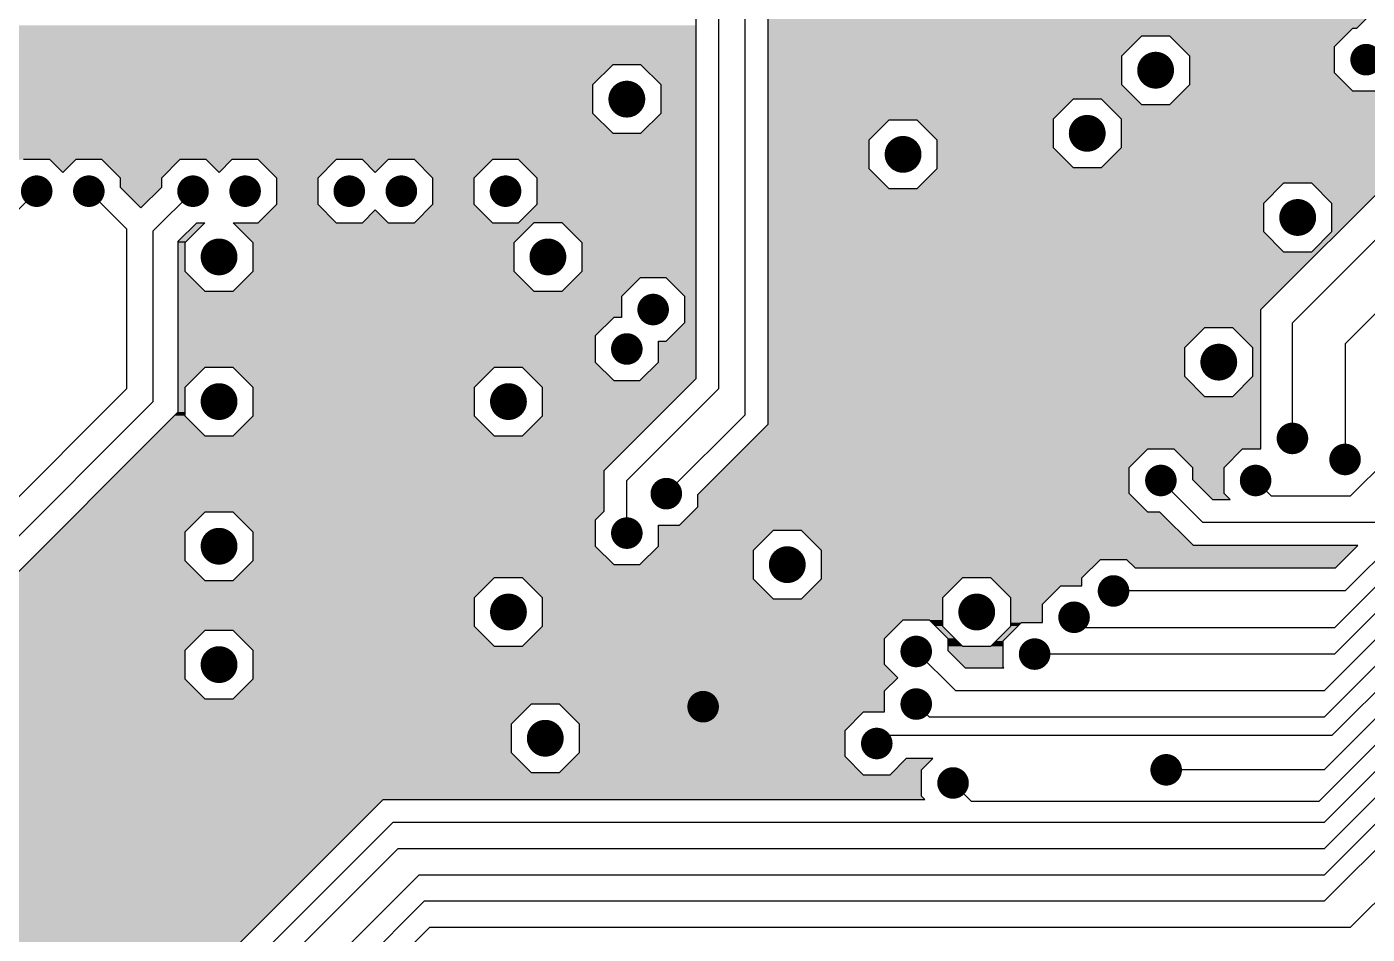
# Model space of a CAD drawing. Extents: x 295 to 953, y 10 to 290.
# Drawn here: x 590.2 to 641.1, y 159.7 to 194.2 of the extents above; entities that cross this region are included whole.
import ezdxf

# ---------------------------------------------------------------- set-up
doc = ezdxf.new("R2010")
doc.units = 0
doc.header["$LTSCALE"] = 5
doc.header["$MEASUREMENT"] = 0
doc.layers.get('0').update_dxf_attribs({"linetype": 'CONTINUOUS', "lineweight": 25})
doc.layers.add('18_VCC_GBR', color=5, linetype='CONTINUOUS')

msp = doc.modelspace()

# ---------------------------------------------------------------- linework, layer by layer
for points, const_width in [([(632.728, 192.6, 1), (633.428, 192.6, 1)], 0.7), ([(640.778, 193, 1), (641.378, 193, 1)], 0.6), ([(612.628, 191.5, 1), (613.328, 191.5, 1)], 0.7), ([(630.128, 190.2, 1), (630.828, 190.2, 1)], 0.7), ([(623.128, 189.4, 1), (623.828, 189.4, 1)], 0.7), ([(590.248, 188, 1), (590.848, 188, 1)], 0.6), ([(592.228, 188, 1), (592.828, 188, 1)], 0.6), ([(596.188, 188, 1), (596.788, 188, 1)], 0.6), ([(598.168, 188, 1), (598.768, 188, 1)], 0.6), ([(602.128, 188, 1), (602.728, 188, 1)], 0.6), ([(604.108, 188, 1), (604.708, 188, 1)], 0.6), ([(608.068, 188, 1), (608.668, 188, 1)], 0.6), ([(638.128, 187, 1), (638.828, 187, 1)], 0.7), ([(597.128, 185.5, 1), (597.828, 185.5, 1)], 0.7), ([(609.628, 185.5, 1), (610.328, 185.5, 1)], 0.7), ([(613.678, 183.5, 1), (614.278, 183.5, 1)], 0.6), ([(612.678, 182, 1), (613.278, 182, 1)], 0.6), ([(635.128, 181.5, 1), (635.828, 181.5, 1)], 0.7), ([(597.128, 180, 1), (597.828, 180, 1)], 0.7), ([(608.128, 180, 1), (608.828, 180, 1)], 0.7), ([(637.978, 178.6, 1), (638.578, 178.6, 1)], 0.6), ([(639.978, 177.8, 1), (640.578, 177.8, 1)], 0.6), ([(632.978, 177, 1), (633.578, 177, 1)], 0.6), ([(636.578, 177, 1), (637.178, 177, 1)], 0.6), ([(614.178, 176.5, 1), (614.778, 176.5, 1)], 0.6), ([(612.678, 175, 1), (613.278, 175, 1)], 0.6), ([(597.128, 174.5, 1), (597.828, 174.5, 1)], 0.7), ([(618.728, 173.8, 1), (619.428, 173.8, 1)], 0.7), ([(631.178, 172.8, 1), (631.778, 172.8, 1)], 0.6), ([(608.128, 172, 1), (608.828, 172, 1)], 0.7), ([(625.928, 172, 1), (626.628, 172, 1)], 0.7), ([(629.678, 171.8, 1), (630.278, 171.8, 1)], 0.6), ([(597.128, 170, 1), (597.828, 170, 1)], 0.7), ([(623.678, 170.5, 1), (624.278, 170.5, 1)], 0.6), ([(628.178, 170.4, 1), (628.778, 170.4, 1)], 0.6), ([(615.578, 168.4, 1), (616.178, 168.4, 1)], 0.6), ([(623.678, 168.5, 1), (624.278, 168.5, 1)], 0.6), ([(609.528, 167.2, 1), (610.228, 167.2, 1)], 0.7), ([(622.178, 167, 1), (622.778, 167, 1)], 0.6), ([(625.078, 165.5, 1), (625.678, 165.5, 1)], 0.6), ([(633.178, 166, 1), (633.778, 166, 1)], 0.6)]:
    msp.add_lwpolyline(points, format="xyb", close=True, dxfattribs=dict(const_width=const_width))
at = {"layer": '18_VCC_GBR', "color": 7}
for p, q in [((615.602, 217.862), (615.602, 180.862)), ((616.478, 180.5), (616.478, 217.5)), ((617.478, 179.5), (617.478, 216.5)), ((618.354, 179.138), (618.354, 216.138)), ((640.722, 194.2), (641.622, 195.1)), ((639.878, 193.498), (640.58, 194.2)), ((640.58, 194.2), (640.722, 194.2)), ((632.54, 193.9), (631.778, 193.138)), ((633.616, 193.9), (632.54, 193.9)), ((634.378, 193.138), (633.616, 193.9)), ((641.078, 193), (642.078, 194)), ((631.778, 193.138), (631.778, 192.062)), ((634.378, 192.062), (634.378, 193.138)), ((639.878, 192.502), (639.878, 193.498)), ((612.44, 192.8), (611.678, 192.038)), ((613.516, 192.8), (612.44, 192.8)), ((614.278, 192.038), (613.516, 192.8)), ((637.078, 183.498), (646.48, 192.9)), ((647.478, 192.2), (638.278, 183)), ((640.58, 191.8), (639.878, 192.502)), ((611.678, 192.038), (611.678, 190.962)), ((614.278, 190.962), (614.278, 192.038)), ((631.778, 192.062), (632.54, 191.3)), ((633.616, 191.3), (634.378, 192.062)), ((641.576, 191.8), (640.58, 191.8)), ((629.94, 191.5), (629.178, 190.738)), ((631.016, 191.5), (629.94, 191.5)), ((631.778, 190.738), (631.016, 191.5)), ((632.54, 191.3), (633.616, 191.3)), ((611.678, 190.962), (612.44, 190.2)), ((613.516, 190.2), (614.278, 190.962)), ((622.94, 190.7), (622.178, 189.938)), ((624.016, 190.7), (622.94, 190.7)), ((624.778, 189.938), (624.016, 190.7)), ((629.178, 190.738), (629.178, 189.662)), ((631.778, 189.662), (631.778, 190.738)), ((640.278, 182.2), (649.078, 191)), ((612.44, 190.2), (613.516, 190.2)), ((622.178, 189.938), (622.178, 188.862)), ((624.778, 188.862), (624.778, 189.938)), ((629.178, 189.662), (629.94, 188.9)), ((631.016, 188.9), (631.778, 189.662)), ((591.046, 189.2), (590.05, 189.2)), ((591.538, 188.708), (591.046, 189.2)), ((592.03, 189.2), (591.538, 188.708)), ((593.026, 189.2), (592.03, 189.2)), ((593.728, 188.498), (593.026, 189.2)), ((595.99, 189.2), (595.288, 188.498)), ((596.986, 189.2), (595.99, 189.2)), ((597.478, 188.708), (596.986, 189.2)), ((597.97, 189.2), (597.478, 188.708)), ((598.966, 189.2), (597.97, 189.2)), ((599.668, 188.498), (598.966, 189.2)), ((601.93, 189.2), (601.228, 188.498)), ((602.926, 189.2), (601.93, 189.2)), ((603.418, 188.708), (602.926, 189.2)), ((603.91, 189.2), (603.418, 188.708)), ((604.906, 189.2), (603.91, 189.2)), ((605.608, 188.498), (604.906, 189.2)), ((607.87, 189.2), (607.168, 188.498)), ((608.866, 189.2), (607.87, 189.2)), ((609.568, 188.498), (608.866, 189.2)), ((622.178, 188.862), (622.94, 188.1)), ((624.016, 188.1), (624.778, 188.862)), ((629.94, 188.9), (631.016, 188.9)), ((593.728, 188.144), (593.728, 188.498)), ((594.508, 187.364), (593.728, 188.144)), ((595.288, 188.144), (594.508, 187.364)), ((595.288, 188.498), (595.288, 188.144)), ((599.668, 187.502), (599.668, 188.498)), ((601.228, 188.498), (601.228, 187.502)), ((605.608, 187.502), (605.608, 188.498)), ((607.168, 188.498), (607.168, 187.502)), ((609.568, 187.502), (609.568, 188.498)), ((622.94, 188.1), (624.016, 188.1)), ((637.94, 188.3), (637.178, 187.538)), ((639.016, 188.3), (637.94, 188.3)), ((639.778, 187.538), (639.016, 188.3)), ((590.548, 188), (588.978, 186.43)), ((592.528, 188), (593.978, 186.55)), ((596.488, 188), (594.978, 186.49)), ((598.966, 186.8), (599.668, 187.502)), ((601.228, 187.502), (601.93, 186.8)), ((604.906, 186.8), (605.608, 187.502)), ((607.168, 187.502), (607.87, 186.8)), ((608.866, 186.8), (609.568, 187.502)), ((637.178, 187.538), (637.178, 186.462)), ((639.778, 186.462), (639.778, 187.538)), ((602.926, 186.8), (603.418, 187.292)), ((603.418, 187.292), (603.91, 186.8)), ((593.978, 180.5), (593.978, 186.55)), ((594.978, 180), (594.978, 186.49)), ((595.928, 186.096), (596.632, 186.8)), ((596.94, 186.8), (596.178, 186.038)), ((596.632, 186.8), (596.94, 186.8)), ((598.018, 186.8), (598.966, 186.8)), ((598.778, 186.038), (598.018, 186.8)), ((601.93, 186.8), (602.926, 186.8)), ((603.91, 186.8), (604.906, 186.8)), ((607.87, 186.8), (608.866, 186.8)), ((609.44, 186.8), (608.678, 186.038)), ((610.516, 186.8), (609.44, 186.8)), ((611.278, 186.038), (610.516, 186.8)), ((595.928, 179.606), (595.928, 186.096)), ((596.178, 186.038), (596.178, 184.962)), ((598.778, 184.962), (598.778, 186.038)), ((608.678, 186.038), (608.678, 184.962)), ((611.278, 184.962), (611.278, 186.038)), ((637.178, 186.462), (637.94, 185.7)), ((639.016, 185.7), (639.778, 186.462)), ((637.94, 185.7), (639.016, 185.7)), ((596.178, 184.962), (596.94, 184.2)), ((598.016, 184.2), (598.778, 184.962)), ((608.678, 184.962), (609.44, 184.2)), ((610.516, 184.2), (611.278, 184.962)), ((613.48, 184.7), (612.778, 183.998)), ((614.476, 184.7), (613.48, 184.7)), ((615.178, 183.998), (614.476, 184.7)), ((596.94, 184.2), (598.016, 184.2)), ((609.44, 184.2), (610.516, 184.2)), ((612.778, 183.998), (612.778, 183.2)), ((615.178, 183.002), (615.178, 183.998)), ((640.278, 172.8), (651.478, 184)), ((637.078, 178.2), (637.078, 183.498)), ((612.48, 183.2), (611.778, 182.498)), ((612.778, 183.2), (612.48, 183.2)), ((614.476, 182.3), (615.178, 183.002)), ((638.278, 178.6), (638.278, 183)), ((639.878, 171.4), (651.478, 183)), ((611.778, 182.498), (611.778, 181.502)), ((634.94, 182.8), (634.178, 182.038)), ((636.016, 182.8), (634.94, 182.8)), ((636.778, 182.038), (636.016, 182.8)), ((614.178, 182.3), (614.476, 182.3)), ((614.178, 181.502), (614.178, 182.3)), ((634.178, 182.038), (634.178, 180.962)), ((636.778, 180.962), (636.778, 182.038)), ((639.878, 170.4), (651.478, 182)), ((640.278, 182.2), (640.278, 177.8)), ((611.778, 181.502), (612.48, 180.8)), ((613.476, 180.8), (614.178, 181.502)), ((596.94, 181.3), (596.178, 180.538)), ((598.016, 181.3), (596.94, 181.3)), ((598.778, 180.538), (598.016, 181.3)), ((607.94, 181.3), (607.178, 180.538)), ((609.016, 181.3), (607.94, 181.3)), ((609.778, 180.538), (609.016, 181.3)), ((634.178, 180.962), (634.94, 180.2)), ((636.016, 180.2), (636.778, 180.962)), ((639.478, 169), (651.478, 181)), ((593.978, 180.5), (586.978, 173.5)), ((596.178, 180.538), (596.178, 179.462)), ((598.778, 179.462), (598.778, 180.538)), ((607.178, 180.538), (607.178, 179.462)), ((609.778, 179.462), (609.778, 180.538)), ((615.602, 180.862), (612.102, 177.362)), ((612.48, 180.8), (613.476, 180.8)), ((616.478, 180.5), (612.978, 177)), ((594.978, 180), (587.478, 172.5)), ((634.94, 180.2), (636.016, 180.2)), ((639.478, 168), (651.478, 180)), ((587.872, 171.55), (595.928, 179.606)), ((596.178, 179.462), (596.94, 178.7)), ((598.016, 178.7), (598.778, 179.462)), ((607.178, 179.462), (607.94, 178.7)), ((609.016, 178.7), (609.778, 179.462)), ((614.478, 176.5), (617.478, 179.5)), ((615.678, 176.462), (618.354, 179.138)), ((596.94, 178.7), (598.016, 178.7)), ((607.94, 178.7), (609.016, 178.7)), ((639.778, 167.3), (651.278, 178.8)), ((632.078, 177.498), (632.78, 178.2)), ((632.78, 178.2), (633.776, 178.2)), ((633.776, 178.2), (634.478, 177.498)), ((635.678, 177.498), (636.38, 178.2)), ((636.38, 178.2), (637.078, 178.2)), ((639.478, 166), (651.478, 178)), ((612.102, 177.362), (612.102, 175.822)), ((632.078, 176.502), (632.078, 177.498)), ((634.478, 177.498), (634.478, 177.038)), ((635.678, 176.502), (635.678, 177.498)), ((640.478, 176.4), (641.878, 177.8)), ((612.978, 175), (612.978, 177)), ((633.278, 177), (634.878, 175.4)), ((634.478, 177.038), (635.24, 176.276)), ((636.878, 177), (637.478, 176.4)), ((639.278, 164.8), (651.478, 177)), ((615.678, 176.002), (615.678, 176.462)), ((632.78, 175.8), (632.078, 176.502)), ((635.906, 176.276), (635.678, 176.502)), ((640.478, 176.4), (637.478, 176.4)), ((596.94, 175.8), (596.178, 175.038)), ((598.016, 175.8), (596.94, 175.8)), ((598.778, 175.038), (598.016, 175.8)), ((612.102, 175.822), (611.778, 175.498)), ((614.976, 175.3), (615.678, 176.002)), ((633.24, 175.8), (632.78, 175.8)), ((634.516, 174.524), (633.24, 175.8)), ((635.24, 176.276), (635.906, 176.276)), ((639.478, 164), (651.478, 176)), ((611.778, 175.498), (611.778, 174.502)), ((614.178, 175.3), (614.976, 175.3)), ((614.178, 174.502), (614.178, 175.3)), ((641.878, 175.4), (634.878, 175.4)), ((596.178, 175.038), (596.178, 173.962)), ((598.778, 173.962), (598.778, 175.038)), ((618.54, 175.1), (617.778, 174.338)), ((619.616, 175.1), (618.54, 175.1)), ((620.378, 174.338), (619.616, 175.1)), ((639.478, 163), (651.478, 175)), ((611.778, 174.502), (612.48, 173.8)), ((613.476, 173.8), (614.178, 174.502)), ((617.778, 174.338), (617.778, 173.262)), ((620.378, 173.262), (620.378, 174.338)), ((640.766, 174.524), (634.516, 174.524)), ((639.916, 173.676), (640.766, 174.524)), ((596.178, 173.962), (596.94, 173.2)), ((598.016, 173.2), (598.778, 173.962)), ((612.48, 173.8), (613.476, 173.8)), ((630.278, 173.298), (630.98, 174)), ((630.98, 174), (631.976, 174)), ((631.976, 174), (632.3, 173.676)), ((639.478, 162), (651.478, 174)), ((607.94, 173.3), (607.178, 172.538)), ((609.016, 173.3), (607.94, 173.3)), ((609.778, 172.538), (609.016, 173.3)), ((617.778, 173.262), (618.54, 172.5)), ((619.616, 172.5), (620.378, 173.262)), ((625.74, 173.3), (624.978, 172.538)), ((626.816, 173.3), (625.74, 173.3)), ((627.578, 172.538), (626.816, 173.3)), ((630.278, 173), (630.278, 173.298)), ((632.3, 173.676), (639.916, 173.676)), ((596.94, 173.2), (598.016, 173.2)), ((628.778, 172.298), (629.48, 173)), ((629.48, 173), (630.278, 173)), ((640.278, 172.8), (631.478, 172.8)), ((639.478, 161), (651.478, 173)), ((607.178, 172.538), (607.178, 171.462)), ((609.778, 171.462), (609.778, 172.538)), ((618.54, 172.5), (619.616, 172.5)), ((624.978, 172.538), (624.978, 171.462)), ((627.578, 171.462), (627.578, 172.538)), ((628.778, 171.6), (628.778, 172.298)), ((622.778, 170.998), (623.48, 171.7)), ((623.48, 171.7), (624.476, 171.7)), ((624.476, 171.7), (625.178, 170.998)), ((629.978, 171.8), (630.378, 171.4)), ((652.478, 172), (640.478, 160)), ((596.94, 171.3), (596.178, 170.538)), ((598.016, 171.3), (596.94, 171.3)), ((598.778, 170.538), (598.016, 171.3)), ((607.178, 171.462), (607.94, 170.7)), ((609.016, 170.7), (609.778, 171.462)), ((624.978, 171.462), (625.74, 170.7)), ((626.816, 170.7), (627.578, 171.462)), ((627.278, 170.898), (627.98, 171.6)), ((627.98, 171.6), (628.778, 171.6)), ((639.878, 171.4), (630.378, 171.4)), ((607.94, 170.7), (609.016, 170.7)), ((622.778, 170.002), (622.778, 170.998)), ((625.178, 170.998), (625.178, 170.538)), ((625.74, 170.7), (626.816, 170.7)), ((627.278, 169.902), (627.278, 170.898)), ((596.178, 170.538), (596.178, 169.462)), ((598.778, 169.462), (598.778, 170.538)), ((623.978, 170.5), (625.478, 169)), ((625.178, 170.538), (625.84, 169.876)), ((639.878, 170.4), (628.478, 170.4)), ((623.28, 169.5), (622.778, 170.002)), ((625.84, 169.876), (627.306, 169.876)), ((627.306, 169.876), (627.278, 169.902)), ((596.178, 169.462), (596.94, 168.7)), ((598.016, 168.7), (598.778, 169.462)), ((622.778, 168.998), (623.28, 169.5)), ((596.94, 168.7), (598.016, 168.7)), ((622.778, 168.2), (622.778, 168.998)), ((639.478, 169), (625.478, 169)), ((609.34, 168.5), (608.578, 167.738)), ((610.416, 168.5), (609.34, 168.5)), ((611.178, 167.738), (610.416, 168.5)), ((621.278, 167.498), (621.98, 168.2)), ((621.98, 168.2), (622.778, 168.2)), ((623.978, 168.5), (624.478, 168)), ((608.578, 167.738), (608.578, 166.662)), ((611.178, 166.662), (611.178, 167.738)), ((639.478, 168), (624.478, 168)), ((621.278, 166.502), (621.278, 167.498)), ((639.778, 167.3), (622.478, 167.3)), ((622.478, 167.3), (622.478, 167)), ((608.578, 166.662), (609.34, 165.9)), ((610.416, 165.9), (611.178, 166.662)), ((621.98, 165.8), (621.278, 166.502)), ((623.6, 166.424), (622.976, 165.8)), ((624.606, 166.424), (623.6, 166.424)), ((624.178, 165.998), (624.606, 166.424)), ((609.34, 165.9), (610.416, 165.9)), ((622.976, 165.8), (621.98, 165.8)), ((624.178, 165.002), (624.178, 165.998)), ((639.478, 166), (633.478, 166)), ((625.378, 165.5), (626.078, 164.8)), ((596.402, 157.562), (603.716, 164.876)), ((603.716, 164.876), (624.306, 164.876)), ((624.306, 164.876), (624.178, 165.002)), ((639.278, 164.8), (626.078, 164.8)), ((597.278, 157.2), (604.078, 164)), ((639.478, 164), (604.078, 164)), ((598.678, 157.4), (604.278, 163)), ((639.478, 163), (604.278, 163)), ((600.078, 157), (605.078, 162)), ((639.478, 162), (605.078, 162)), ((600.878, 156.6), (605.278, 161)), ((639.478, 161), (605.278, 161)), ((601.678, 156.2), (605.478, 160)), ((640.478, 160), (605.478, 160))]:
    msp.add_line(p, q, dxfattribs=at)
for points in [[(618.354, 194.2), (618.354, 195.1), (640.722, 194.2), (641.622, 195.1)], [(556.678, 194.2), (556.678, 194.3), (615.602, 194.2), (615.602, 194.3)], [(575.178, 193.498), (574.476, 194.2), (615.602, 193.498), (615.602, 194.2)], [(618.354, 193.9), (618.354, 194.2), (640.28, 193.9), (640.58, 194.2)], [(618.354, 194.2), (618.354, 194.2), (640.58, 194.2), (640.722, 194.2)], [(618.354, 193.138), (618.354, 193.9), (631.778, 193.138), (632.54, 193.9)], [(618.354, 193.9), (618.354, 193.9), (632.54, 193.9), (633.616, 193.9)], [(634.018, 193.498), (633.616, 193.9), (639.878, 193.498), (640.28, 193.9)], [(575.178, 192.8), (575.178, 193.498), (615.602, 192.8), (615.602, 193.498)], [(618.354, 192.062), (618.354, 193.138), (631.778, 192.062), (631.778, 193.138)], [(634.378, 193.138), (634.018, 193.498), (639.878, 193.138), (639.878, 193.498)], [(634.378, 192.502), (634.378, 193.138), (639.878, 192.502), (639.878, 193.138)], [(575.178, 192.502), (575.178, 192.8), (612.142, 192.502), (612.44, 192.8)], [(575.178, 192.8), (575.178, 192.8), (612.44, 192.8), (613.516, 192.8)], [(614.278, 192.038), (613.516, 192.8), (615.602, 192.038), (615.602, 192.8)], [(574.714, 192.038), (575.178, 192.502), (611.678, 192.038), (612.142, 192.502)], [(634.378, 192.062), (634.378, 192.502), (640.318, 192.062), (639.878, 192.502)], [(556.678, 190.962), (556.678, 191.8), (611.678, 190.962), (611.678, 191.8)], [(574.476, 191.8), (574.714, 192.038), (611.678, 191.8), (611.678, 192.038)], [(614.278, 190.962), (614.278, 192.038), (615.602, 190.962), (615.602, 192.038)], [(618.354, 191.5), (618.354, 192.062), (632.34, 191.5), (631.778, 192.062)], [(633.616, 191.3), (634.116, 191.8), (644.88, 191.3), (645.38, 191.8)], [(634.116, 191.8), (634.378, 192.062), (640.58, 191.8), (640.318, 192.062)], [(618.354, 190.738), (618.354, 191.5), (629.178, 190.738), (629.94, 191.5)], [(618.354, 191.5), (618.354, 191.5), (629.94, 191.5), (631.016, 191.5)], [(631.216, 191.3), (631.016, 191.5), (632.54, 191.3), (632.34, 191.5)], [(631.778, 190.738), (631.216, 191.3), (644.318, 190.738), (644.88, 191.3)], [(556.678, 190.2), (556.678, 190.962), (612.44, 190.2), (611.678, 190.962)], [(613.516, 190.2), (614.278, 190.962), (615.602, 190.2), (615.602, 190.962)], [(618.354, 190.7), (618.354, 190.738), (629.178, 190.7), (629.178, 190.738)], [(618.354, 189.938), (618.354, 190.7), (622.178, 189.938), (622.94, 190.7)], [(618.354, 190.7), (618.354, 190.7), (622.94, 190.7), (624.016, 190.7)], [(624.778, 189.938), (624.016, 190.7), (629.178, 189.938), (629.178, 190.7)], [(631.778, 189.662), (631.778, 190.738), (643.242, 189.662), (644.318, 190.738)], [(556.678, 189.2), (556.678, 190.2), (615.602, 189.2), (615.602, 190.2)], [(618.354, 188.862), (618.354, 189.938), (622.178, 188.862), (622.178, 189.938)], [(624.778, 189.662), (624.778, 189.938), (629.178, 189.662), (629.178, 189.938)], [(624.778, 188.9), (624.778, 189.662), (629.94, 188.9), (629.178, 189.662)], [(631.016, 188.9), (631.778, 189.662), (642.48, 188.9), (643.242, 189.662)], [(587.086, 189.2), (587.086, 189.2), (590.05, 189.2), (591.046, 189.2)], [(591.538, 188.708), (591.046, 189.2), (591.538, 188.708), (592.03, 189.2)], [(591.046, 189.2), (591.046, 189.2), (592.03, 189.2), (593.026, 189.2)], [(593.728, 188.498), (593.026, 189.2), (595.288, 188.498), (595.99, 189.2)], [(593.026, 189.2), (593.026, 189.2), (595.99, 189.2), (596.986, 189.2)], [(597.478, 188.708), (596.986, 189.2), (597.478, 188.708), (597.97, 189.2)], [(596.986, 189.2), (596.986, 189.2), (597.97, 189.2), (598.966, 189.2)], [(599.668, 188.498), (598.966, 189.2), (601.228, 188.498), (601.93, 189.2)], [(598.966, 189.2), (598.966, 189.2), (601.93, 189.2), (602.926, 189.2)], [(603.418, 188.708), (602.926, 189.2), (603.418, 188.708), (603.91, 189.2)], [(602.926, 189.2), (602.926, 189.2), (603.91, 189.2), (604.906, 189.2)], [(605.608, 188.498), (604.906, 189.2), (607.168, 188.498), (607.87, 189.2)], [(604.906, 189.2), (604.906, 189.2), (607.87, 189.2), (608.866, 189.2)], [(609.568, 188.498), (608.866, 189.2), (615.602, 188.498), (615.602, 189.2)], [(618.354, 188.1), (618.354, 188.862), (622.94, 188.1), (622.178, 188.862)], [(624.216, 188.3), (624.778, 188.862), (641.88, 188.3), (642.442, 188.862)], [(624.778, 188.862), (624.778, 188.9), (642.442, 188.862), (642.48, 188.9)], [(593.728, 188.144), (593.728, 188.498), (595.288, 188.144), (595.288, 188.498)], [(594.508, 187.364), (593.728, 188.144), (594.508, 187.364), (595.288, 188.144)], [(599.668, 187.502), (599.668, 188.498), (601.228, 187.502), (601.228, 188.498)], [(605.608, 187.502), (605.608, 188.498), (607.168, 187.502), (607.168, 188.498)], [(609.568, 187.502), (609.568, 188.498), (615.602, 187.502), (615.602, 188.498)], [(618.354, 187.538), (618.354, 188.1), (637.178, 187.538), (637.74, 188.1)], [(624.016, 188.1), (624.216, 188.3), (637.74, 188.1), (637.94, 188.3)], [(624.216, 188.3), (624.216, 188.3), (637.94, 188.3), (639.016, 188.3)], [(639.778, 187.538), (639.016, 188.3), (641.118, 187.538), (641.88, 188.3)], [(598.966, 186.8), (599.668, 187.502), (601.93, 186.8), (601.228, 187.502)], [(604.906, 186.8), (605.608, 187.502), (607.87, 186.8), (607.168, 187.502)], [(608.866, 186.8), (609.568, 187.502), (615.602, 186.8), (615.602, 187.502)], [(618.354, 186.462), (618.354, 187.538), (637.178, 186.462), (637.178, 187.538)], [(639.778, 186.462), (639.778, 187.538), (640.042, 186.462), (641.118, 187.538)], [(602.926, 186.8), (603.418, 187.292), (603.91, 186.8), (603.418, 187.292)], [(595.928, 186.096), (596.631, 186.8), (596.236, 186.096), (596.939, 186.8)], [(596.631, 186.8), (596.632, 186.8), (596.939, 186.8), (596.632, 186.8)], [(598.778, 186.038), (598.018, 186.8), (608.678, 186.038), (609.44, 186.8)], [(598.018, 186.8), (598.018, 186.8), (609.44, 186.8), (610.516, 186.8)], [(611.278, 186.038), (610.516, 186.8), (615.602, 186.038), (615.602, 186.8)], [(595.928, 186.038), (595.928, 186.096), (596.178, 186.038), (596.236, 186.096)], [(595.928, 184.962), (595.928, 186.038), (596.178, 184.962), (596.178, 186.038)], [(598.778, 184.962), (598.778, 186.038), (608.678, 184.962), (608.678, 186.038)], [(611.278, 184.962), (611.278, 186.038), (615.602, 184.962), (615.602, 186.038)], [(618.354, 185.7), (618.354, 186.462), (637.94, 185.7), (637.178, 186.462)], [(639.016, 185.7), (639.778, 186.462), (639.28, 185.7), (640.042, 186.462)], [(618.354, 183.498), (618.354, 185.7), (637.078, 183.498), (639.28, 185.7)], [(595.928, 184.2), (595.928, 184.962), (596.94, 184.2), (596.178, 184.962)], [(598.438, 184.622), (598.778, 184.962), (609.016, 184.622), (608.678, 184.962)], [(611.016, 184.7), (611.278, 184.962), (615.602, 184.7), (615.602, 184.962)], [(598.016, 184.2), (598.438, 184.622), (609.44, 184.2), (609.016, 184.622)], [(610.516, 184.2), (611.016, 184.7), (612.98, 184.2), (613.48, 184.7)], [(611.016, 184.7), (611.016, 184.7), (613.48, 184.7), (614.476, 184.7)], [(615.178, 183.998), (614.476, 184.7), (615.602, 183.998), (615.602, 184.7)], [(595.928, 183.998), (595.928, 184.2), (612.778, 183.998), (612.98, 184.2)], [(595.928, 184.2), (595.928, 184.2), (610.416, 184.2), (610.123, 184.2)], [(595.928, 184.2), (595.928, 184.2), (598.016, 184.2), (596.94, 184.2)], [(595.928, 183.2), (595.928, 183.998), (612.778, 183.2), (612.778, 183.998)], [(598.016, 184.2), (598.016, 184.2), (610.123, 184.2), (609.44, 184.2)], [(615.178, 183.002), (615.178, 183.998), (615.602, 183.002), (615.602, 183.998)], [(618.354, 182.8), (618.354, 183.498), (637.078, 182.8), (637.078, 183.498)], [(595.928, 182.498), (595.928, 183.2), (611.778, 182.498), (612.48, 183.2)], [(595.928, 183.2), (595.928, 183.2), (612.48, 183.2), (612.778, 183.2)], [(614.476, 182.3), (615.178, 183.002), (615.602, 182.3), (615.602, 183.002)], [(595.928, 181.502), (595.928, 182.498), (611.778, 181.502), (611.778, 182.498)], [(618.354, 182.038), (618.354, 182.8), (634.178, 182.038), (634.94, 182.8)], [(618.354, 182.8), (618.354, 182.8), (634.94, 182.8), (636.016, 182.8)], [(636.778, 182.038), (636.016, 182.8), (637.078, 182.038), (637.078, 182.8)], [(614.178, 181.502), (614.178, 182.3), (615.602, 181.502), (615.602, 182.3)], [(618.354, 180.962), (618.354, 182.038), (634.178, 180.962), (634.178, 182.038)], [(636.778, 180.962), (636.778, 182.038), (637.078, 180.962), (637.078, 182.038)], [(595.928, 181.3), (595.928, 181.502), (611.98, 181.3), (611.778, 181.502)], [(613.538, 180.862), (614.178, 181.502), (615.602, 180.862), (615.602, 181.502)], [(595.928, 180.538), (595.928, 181.3), (596.178, 180.538), (596.94, 181.3)], [(595.928, 181.3), (595.928, 181.3), (596.94, 181.3), (598.016, 181.3)], [(598.778, 180.538), (598.016, 181.3), (607.178, 180.538), (607.94, 181.3)], [(598.016, 181.3), (598.016, 181.3), (607.94, 181.3), (609.016, 181.3)], [(609.516, 180.8), (609.016, 181.3), (612.48, 180.8), (611.98, 181.3)], [(618.354, 180.2), (618.354, 180.962), (634.94, 180.2), (634.178, 180.962)], [(636.016, 180.2), (636.778, 180.962), (637.078, 180.2), (637.078, 180.962)], [(595.928, 179.606), (595.928, 180.538), (596.178, 179.606), (596.178, 180.538)], [(598.778, 179.462), (598.778, 180.538), (607.178, 179.462), (607.178, 180.538)], [(609.778, 180.538), (609.516, 180.8), (615.278, 180.538), (615.54, 180.8)], [(609.778, 179.462), (609.778, 180.538), (614.202, 179.462), (615.278, 180.538)], [(613.476, 180.8), (613.538, 180.862), (615.54, 180.8), (615.602, 180.862)], [(618.354, 179.138), (618.354, 180.2), (637.078, 179.138), (637.078, 180.2)], [(595.022, 178.7), (595.784, 179.462), (596.94, 178.7), (596.178, 179.462)], [(595.784, 179.462), (595.928, 179.606), (596.178, 179.462), (596.178, 179.606)], [(598.016, 178.7), (598.778, 179.462), (607.94, 178.7), (607.178, 179.462)], [(609.016, 178.7), (609.778, 179.462), (613.44, 178.7), (614.202, 179.462)], [(617.416, 178.2), (618.354, 179.138), (637.078, 178.2), (637.078, 179.138)], [(593.684, 177.362), (595.022, 178.7), (612.102, 177.362), (613.44, 178.7)], [(595.022, 178.7), (595.022, 178.7), (598.016, 178.7), (596.94, 178.7)], [(598.016, 178.7), (598.016, 178.7), (609.016, 178.7), (607.94, 178.7)], [(616.714, 177.498), (617.416, 178.2), (632.078, 177.498), (632.78, 178.2)], [(617.416, 178.2), (617.416, 178.2), (632.78, 178.2), (633.776, 178.2)], [(634.478, 177.498), (633.776, 178.2), (635.678, 177.498), (636.38, 178.2)], [(633.776, 178.2), (633.776, 178.2), (636.38, 178.2), (637.078, 178.2)], [(593.216, 176.894), (593.684, 177.362), (612.102, 176.894), (612.102, 177.362)], [(615.718, 176.502), (616.714, 177.498), (632.078, 176.502), (632.078, 177.498)], [(634.478, 177.038), (634.478, 177.498), (635.678, 177.038), (635.678, 177.498)], [(592.144, 175.822), (593.216, 176.894), (612.102, 175.822), (612.102, 176.894)], [(635.014, 176.502), (634.478, 177.038), (635.678, 176.502), (635.678, 177.038)], [(615.678, 176.462), (615.718, 176.502), (632.118, 176.462), (632.078, 176.502)], [(615.678, 176.002), (615.678, 176.462), (632.578, 176.002), (632.118, 176.462)], [(635.24, 176.276), (635.014, 176.502), (635.905, 176.276), (635.678, 176.502)], [(591.36, 175.038), (592.122, 175.8), (596.178, 175.038), (596.94, 175.8)], [(592.122, 175.8), (592.144, 175.822), (612.08, 175.8), (612.102, 175.822)], [(592.122, 175.8), (592.122, 175.8), (596.94, 175.8), (598.016, 175.8)], [(598.318, 175.498), (598.016, 175.8), (611.778, 175.498), (612.08, 175.8)], [(614.976, 175.3), (615.476, 175.8), (633.74, 175.3), (633.24, 175.8)], [(615.476, 175.8), (615.678, 176.002), (632.78, 175.8), (632.578, 176.002)], [(615.476, 175.8), (615.476, 175.8), (633.24, 175.8), (632.78, 175.8)], [(598.778, 175.038), (598.318, 175.498), (611.778, 175.038), (611.778, 175.498)], [(614.178, 175.1), (614.178, 175.3), (633.94, 175.1), (633.74, 175.3)], [(590.284, 173.962), (591.36, 175.038), (596.178, 173.962), (596.178, 175.038)], [(598.778, 174.502), (598.778, 175.038), (611.778, 174.502), (611.778, 175.038)], [(614.178, 174.502), (614.178, 175.1), (617.942, 174.502), (618.54, 175.1)], [(614.178, 175.1), (614.178, 175.1), (618.54, 175.1), (619.616, 175.1)], [(620.192, 174.524), (619.616, 175.1), (634.516, 174.524), (633.94, 175.1)], [(598.778, 173.962), (598.778, 174.502), (612.318, 173.962), (611.778, 174.502)], [(613.476, 173.8), (614.014, 174.338), (617.778, 173.8), (617.778, 174.338)], [(614.014, 174.338), (614.178, 174.502), (617.778, 174.338), (617.942, 174.502)], [(620.378, 174.338), (620.192, 174.524), (640.579, 174.338), (640.765, 174.524)], [(620.192, 174.524), (620.192, 174.524), (640.765, 174.524), (634.516, 174.524)], [(620.378, 174), (620.378, 174.338), (640.24, 174), (640.579, 174.338)], [(589.976, 173.654), (590.284, 173.962), (596.486, 173.654), (596.178, 173.962)], [(598.116, 173.3), (598.616, 173.8), (617.778, 173.3), (617.778, 173.8)], [(598.616, 173.8), (598.778, 173.962), (612.48, 173.8), (612.318, 173.962)], [(620.378, 173.3), (620.378, 174), (630.28, 173.3), (630.98, 174)], [(620.378, 174), (620.378, 174), (630.98, 174), (631.976, 174)], [(632.3, 173.676), (631.976, 174), (639.916, 173.676), (640.24, 174)], [(589.522, 173.2), (589.976, 173.654), (596.94, 173.2), (596.486, 173.654)], [(598.016, 173.2), (598.116, 173.3), (607.84, 173.2), (607.94, 173.3)], [(598.116, 173.3), (598.116, 173.3), (607.94, 173.3), (609.016, 173.3)], [(609.054, 173.262), (609.016, 173.3), (617.778, 173.262), (617.778, 173.3)], [(609.778, 172.538), (609.054, 173.262), (618.502, 172.538), (617.778, 173.262)], [(619.654, 172.538), (620.378, 173.262), (624.978, 172.538), (625.702, 173.262)], [(620.378, 173.262), (620.378, 173.3), (625.702, 173.262), (625.74, 173.3)], [(620.378, 173.3), (620.378, 173.3), (625.74, 173.3), (626.816, 173.3)], [(626.818, 173.298), (626.816, 173.3), (630.278, 173.298), (630.28, 173.3)], [(627.116, 173), (626.818, 173.298), (630.278, 173), (630.278, 173.298)], [(588.86, 172.538), (589.522, 173.2), (607.178, 172.538), (607.84, 173.2)], [(589.522, 173.2), (589.522, 173.2), (598.016, 173.2), (596.94, 173.2)], [(627.578, 172.538), (627.116, 173), (629.018, 172.538), (629.48, 173)], [(627.116, 173), (627.116, 173), (629.48, 173), (630.278, 173)], [(587.872, 171.55), (588.86, 172.538), (607.178, 171.55), (607.178, 172.538)], [(609.778, 172.5), (609.778, 172.538), (618.54, 172.5), (618.502, 172.538)], [(609.778, 171.7), (609.778, 172.5), (624.978, 171.7), (624.978, 172.5)], [(619.616, 172.5), (619.654, 172.538), (624.978, 172.5), (624.978, 172.538)], [(627.578, 172.298), (627.578, 172.538), (628.778, 172.298), (629.018, 172.538)], [(627.578, 171.6), (627.578, 172.298), (628.778, 171.6), (628.778, 172.298)], [(609.778, 171.462), (609.778, 171.7), (623.242, 171.462), (623.48, 171.7)], [(609.778, 171.7), (609.778, 171.7), (623.48, 171.7), (624.476, 171.7)], [(624.714, 171.462), (624.476, 171.7), (624.978, 171.462), (624.978, 171.7)], [(583.622, 171.3), (583.784, 171.462), (607.34, 171.3), (607.178, 171.462)], [(583.784, 171.462), (583.816, 171.494), (607.178, 171.462), (607.178, 171.494)], [(583.816, 171.494), (583.872, 171.55), (607.178, 171.494), (607.178, 171.55)], [(586.778, 170.538), (586.016, 171.3), (596.178, 170.538), (596.94, 171.3)], [(586.016, 171.3), (586.016, 171.3), (596.94, 171.3), (598.016, 171.3)], [(598.616, 170.7), (598.016, 171.3), (607.94, 170.7), (607.34, 171.3)], [(609.314, 170.998), (609.778, 171.462), (622.778, 170.998), (623.242, 171.462)], [(625.178, 170.998), (624.714, 171.462), (625.442, 170.998), (624.978, 171.462)], [(627.014, 170.898), (627.578, 171.462), (627.278, 170.898), (627.842, 171.462)], [(627.578, 171.462), (627.578, 171.6), (627.842, 171.462), (627.98, 171.6)], [(627.578, 171.6), (627.578, 171.6), (627.98, 171.6), (628.778, 171.6)], [(598.778, 170.538), (598.616, 170.7), (622.778, 170.538), (622.778, 170.7)], [(609.016, 170.7), (609.314, 170.998), (622.778, 170.7), (622.778, 170.998)], [(625.178, 170.7), (625.178, 170.998), (625.74, 170.7), (625.442, 170.998)], [(625.178, 170.538), (625.178, 170.7), (627.278, 170.538), (627.278, 170.7)], [(626.816, 170.7), (627.014, 170.898), (627.278, 170.7), (627.278, 170.898)], [(586.778, 169.462), (586.778, 170.538), (596.178, 169.462), (596.178, 170.538)], [(598.778, 170.002), (598.778, 170.538), (622.778, 170.002), (622.778, 170.538)], [(625.814, 169.902), (625.178, 170.538), (627.278, 169.902), (627.278, 170.538)], [(598.778, 169.5), (598.778, 170.002), (623.28, 169.5), (622.778, 170.002)], [(625.84, 169.876), (625.814, 169.902), (627.305, 169.876), (627.278, 169.902)], [(586.016, 168.7), (586.778, 169.462), (596.94, 168.7), (596.178, 169.462)], [(598.314, 168.998), (598.778, 169.462), (622.778, 168.998), (623.242, 169.462)], [(598.778, 169.462), (598.778, 169.5), (623.242, 169.462), (623.28, 169.5)], [(580.822, 168.5), (581.022, 168.7), (622.778, 168.5), (622.778, 168.7)], [(598.016, 168.7), (598.314, 168.998), (622.778, 168.7), (622.778, 168.998)], [(580.06, 167.738), (580.822, 168.5), (608.578, 167.738), (609.34, 168.5)], [(580.822, 168.5), (580.822, 168.5), (609.34, 168.5), (610.416, 168.5)], [(610.716, 168.2), (610.416, 168.5), (622.778, 168.2), (622.778, 168.5)], [(611.178, 167.738), (610.716, 168.2), (621.518, 167.738), (621.98, 168.2)], [(610.716, 168.2), (610.716, 168.2), (621.98, 168.2), (622.778, 168.2)], [(579.928, 167.606), (580.06, 167.738), (608.578, 167.606), (608.578, 167.738)], [(611.178, 167.498), (611.178, 167.738), (621.278, 167.498), (621.518, 167.738)], [(579.928, 166.662), (579.928, 167.606), (608.578, 166.662), (608.578, 167.606)], [(611.178, 166.662), (611.178, 167.498), (621.278, 166.662), (621.278, 167.498)], [(579.928, 165.9), (579.928, 166.662), (609.34, 165.9), (608.578, 166.662)], [(611.018, 166.502), (611.178, 166.662), (621.278, 166.502), (621.278, 166.662)], [(610.416, 165.9), (611.018, 166.502), (621.88, 165.9), (621.278, 166.502)], [(623.174, 165.998), (623.599, 166.424), (624.178, 165.998), (624.605, 166.424)], [(623.599, 166.424), (623.6, 166.424), (624.605, 166.424), (623.6, 166.424)], [(579.928, 165.8), (579.928, 165.9), (621.98, 165.8), (621.88, 165.9)], [(579.928, 165.002), (579.928, 165.8), (624.178, 165.002), (624.178, 165.8)], [(622.976, 165.8), (623.174, 165.998), (624.178, 165.8), (624.178, 165.998)], [(579.928, 164.876), (579.928, 165.002), (624.305, 164.876), (624.178, 165.002)], [(579.928, 158.9), (579.928, 164.876), (597.74, 158.9), (603.716, 164.876)], [(579.928, 164.876), (579.928, 164.876), (603.716, 164.876), (624.305, 164.876)]]:
    msp.add_solid(points, dxfattribs=at)

doc.saveas('drawing.dxf')
